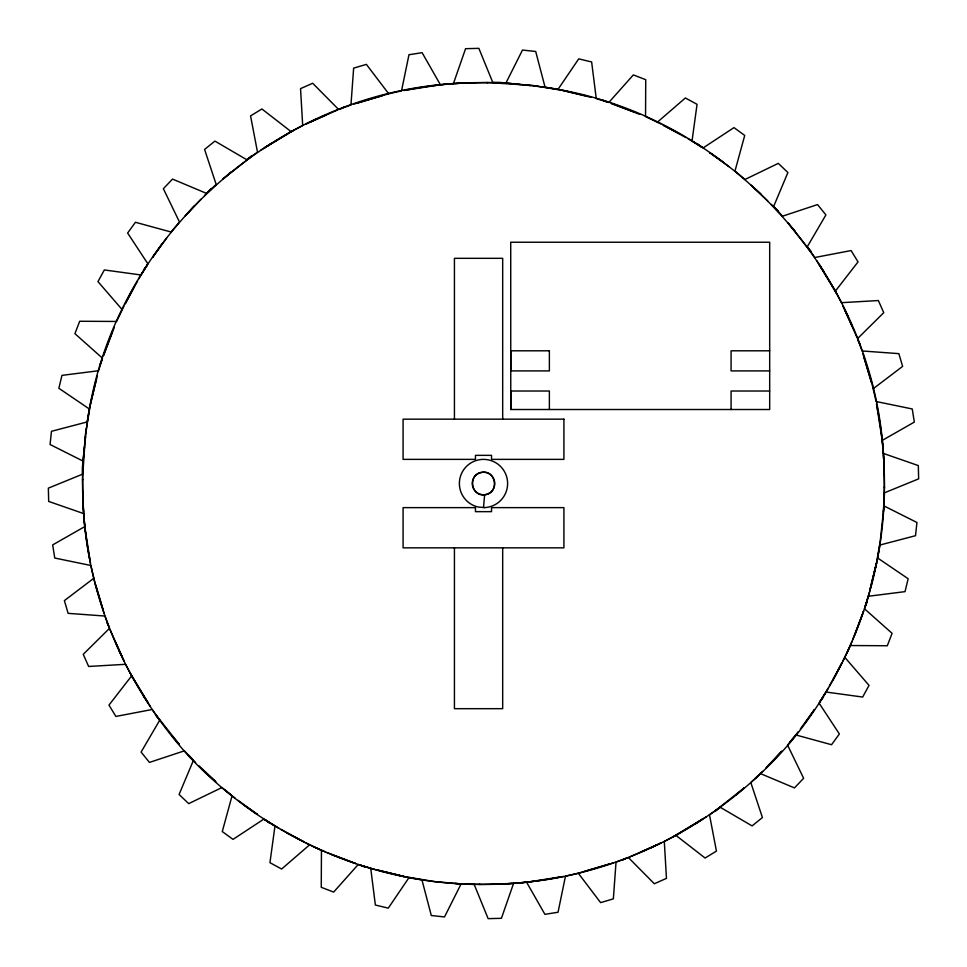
<?xml version="1.0" encoding="UTF-8"?>
<svg xmlns="http://www.w3.org/2000/svg" width="967" height="967" viewBox="0 0 967 967"><rect width="100%" height="100%" fill="white"/><g stroke="black" fill="none" stroke-linecap="round" stroke-linejoin="round"><path stroke-width="1.45" d="M97.341 375.945L90.487 404.037L85.495 433.893L82.606 477.601C82.219 506.297 84.806 535.102 90.523 563.229M83.126 460.28L83.585 455.119M883.874 506.72L880.248 541.157L876.513 562.963L869.659 591.055L876.513 562.963L870.747 587.477M883.415 511.881L884.394 489.399C884.781 460.703 882.194 431.898 876.477 403.771M483.5 507.518L484.624 494.802C499.492 493.774 496.458 469.962 482.122 472.331C467.883 473.516 470.361 496.639 484.624 494.802M83.633 453.922L86.281 428.877M84.564 446.585L82.352 467.629L82.666 480.031M84.878 443.684L85.64 436.431M85.942 433.542C106.225 240.493 281.131 82.811 475.317 82.969M90.487 404.037L96.253 379.523M491.683 884.031C606.623 883.5 718.384 827.873 792.094 740.299C849.969 669.309 884.527 578.846 884.334 486.969M869.418 592.07L864.51 608.799L892.082 633.337L887.307 645.738L850.392 645.545L843.031 660.896M123.969 306.104L116.608 321.455L79.693 321.262L74.918 333.663L102.49 358.201L98.586 370.736L61.973 375.365L58.854 388.275L89.387 409.005L87.163 421.938L51.469 431.306L50.066 444.518L83.041 461.078L82.521 474.193L48.35 488.142L48.688 501.426L83.537 513.55L84.733 526.616L52.677 544.904L54.744 558.032L90.886 565.49L95.177 583.899L104.11 613.199M103.433 355.735L114.396 327.184M863.567 611.265L852.604 639.816M103.554 355.409L112.341 331.802M854.659 635.198L863.446 611.591M100.133 364.341L101.837 360.195M866.867 602.659L865.163 606.805L868.414 596.264L905.027 591.635L908.146 578.725L877.613 557.995L879.837 545.062L915.531 535.694L916.934 522.482L883.959 505.922L884.479 492.807L918.65 478.858L918.312 465.574L883.463 453.45L882.267 440.384L914.323 422.095L912.256 408.968L876.114 401.51L871.823 383.101L862.89 353.801M846.705 653.668L852.024 641.302M134.28 286.486L125.154 303.928L137.616 280.986M832.72 680.514L841.846 663.072L829.384 686.014M138.74 278.919L147.903 263.858L127.62 233.023L135.44 222.277L171.05 232.02L177.384 224.537L179.439 221.927L163.363 188.71L172.525 179.088L206.539 193.388L216.185 184.479L204.581 149.45L214.916 141.097L246.778 159.724L257.5 152.145L250.562 115.907L261.9 108.969L291.067 131.597L294.21 130.037L302.683 125.48L300.544 88.638L312.679 83.247L338.643 109.489L350.961 104.944L353.644 68.137L366.384 64.378L388.71 93.775L401.51 90.886L408.968 54.744L422.095 52.677L440.384 84.733L453.45 83.537L465.574 48.688L478.858 48.35L492.807 82.521L505.922 83.041L522.482 50.066L535.694 51.469L545.062 87.163L557.995 89.387L578.725 58.854L591.635 61.973L596.264 98.586L608.799 102.49L633.337 74.918L645.738 79.693L645.545 116.608L660.896 123.969M828.26 688.081L819.097 703.142L839.38 733.977L831.56 744.723L795.95 734.98L789.616 742.463L787.561 745.073L803.637 778.29L794.475 787.912L760.461 773.612L750.815 782.521L762.419 817.55L752.084 825.903L720.222 807.276L709.5 814.855L716.438 851.093L705.1 858.031L675.933 835.403L672.79 836.963L664.317 841.52L666.456 878.362L654.321 883.753L628.357 857.511L616.039 862.056L613.356 898.863L600.616 902.622L578.29 873.225L565.49 876.114L558.032 912.256L544.904 914.323L526.616 882.267L513.55 883.463L501.426 918.312L488.142 918.65L474.193 884.479L461.078 883.959L444.518 916.934L431.306 915.531L421.938 879.837L409.005 877.613L388.275 908.146L375.365 905.027L370.736 868.414L358.201 864.51L333.663 892.082L321.262 887.307L321.455 850.392L306.104 843.031M161.731 244.264L152.556 257.452L166.638 238.075M805.269 722.736L814.444 709.548L800.362 728.925M144.035 269.177L147.347 264.946L140.892 274.954L104.327 269.95L97.969 281.615L122.096 309.537M822.965 697.823L819.653 702.054L826.108 692.046L862.673 697.05L869.031 685.385L844.904 657.463M789.616 742.463L798.367 731.668M208.449 191.575L211.072 188.613M755.928 778.387L758.551 775.425M194.246 205.826L185.229 215.834L201.027 199.202M772.754 761.174L781.771 751.166L765.973 767.798M204.448 195.6L212.256 188.214M754.743 778.786L762.552 771.4M231.331 171.763L222.688 179.209L251.408 156.545M657.463 122.096L685.385 97.969L697.05 104.327L692.046 140.892L703.142 147.903L733.977 127.62L744.723 135.44L734.98 171.05L742.463 177.384L745.073 179.439L778.29 163.363L787.912 172.525L773.612 206.539L782.521 216.185L817.55 204.581L825.903 214.916L807.276 246.778L814.855 257.5L851.093 250.562L858.031 261.9L835.403 291.067L836.963 294.21L841.52 302.683L878.362 300.544L883.753 312.679L857.511 338.643L862.056 350.961L898.863 353.644L902.622 366.384L873.225 388.71M309.537 844.904L281.615 869.031L269.95 862.673L274.954 826.108L263.858 819.097L233.023 839.38L222.277 831.56L232.02 795.95L224.537 789.616L221.927 787.561L188.71 803.637L179.088 794.475L193.388 760.461L184.479 750.815L149.45 762.419L141.097 752.084L159.724 720.222L152.145 709.5L115.907 716.438L108.969 705.1L131.597 675.933L130.037 672.79L125.48 664.317L88.638 666.456L83.247 654.321L109.489 628.357L104.944 616.039L68.137 613.356L64.378 600.616L93.775 578.29M735.669 795.237L744.312 787.791L715.592 810.455M489.943 492.662L489.314 493.11M247.201 159.41L251.891 155.578M715.109 811.422L719.799 807.59M272.392 142.62L264.583 147.794L294.21 130.037M694.608 824.38L702.417 819.206L672.79 836.963M260.945 150.042L290.547 131.911M706.055 816.958L676.453 835.089M310.081 122.168L326.375 114.819M640.625 852.181L656.919 844.832M340.009 109.102L344.651 106.805M622.349 860.195L626.991 857.898M388.71 93.775L353.801 104.11M578.29 873.225L613.199 862.89M316.777 118.844L305.923 124.042L337.386 110.045M650.223 848.156L661.077 842.958L629.614 856.955M357.597 102.986L382.388 95.648M609.403 864.014L584.612 871.352M403.771 90.523C431.898 84.806 460.703 82.219 489.399 82.606L533.107 85.495L562.963 90.487L591.055 97.341M563.229 876.477C527.74 883.657 491.248 886.014 455.119 883.415L433.893 881.505L404.037 876.513L375.945 869.659L404.037 876.513L379.523 870.747M407.639 89.919L437.628 85.169M559.361 877.081L529.372 881.831M455.022 83.5L461.682 83.162M511.978 883.5L505.318 883.838M486.969 82.666L499.371 82.352L520.415 84.564M480.031 884.334C370.53 884.563 263.181 835.693 188.613 755.928C123.607 684.128 83.38 588.976 82.969 491.683M462.722 83.077L487.912 82.57M479.088 884.43L504.278 883.923M769.684 350.803L731.076 350.803L731.076 370.905L769.684 370.905M769.684 391.019L731.076 391.019L731.076 409.512M510.769 409.512L769.684 409.512L769.684 242.233L510.721 242.233L510.769 409.512L510.769 391.019L549.377 391.019L549.377 409.512M506.72 83.126L511.881 83.585M460.28 883.874L455.119 883.415M513.078 83.633L538.123 86.281M523.316 84.878L530.569 85.64M533.458 85.942C726.507 106.225 884.189 281.131 884.031 475.317M562.963 90.487L587.477 96.253M374.93 869.418L360.195 865.163L364.341 866.867M611.265 103.433L639.816 114.396M355.735 863.567L327.184 852.604M611.591 103.554L635.198 112.341M331.802 854.659L355.409 863.446M602.659 100.133L606.805 101.837M313.332 846.705L325.698 852.024M680.514 134.28L663.072 125.154L686.014 137.616M286.486 832.72L303.928 841.846L280.986 829.384M688.081 138.74L702.054 147.347L697.823 144.035M278.919 828.26L264.946 819.653L269.177 822.965M722.736 161.731L709.548 152.556L728.925 166.638M244.264 805.269L257.452 814.444L238.075 800.362M224.537 789.616L235.332 798.367M775.425 208.449L778.387 211.072M188.613 755.928L191.575 758.551M761.174 194.246L751.166 185.229L767.798 201.027M205.826 772.754L215.834 781.771L199.202 765.973M771.4 204.448L778.786 212.256M188.214 754.743L195.6 762.552M795.237 231.331L787.791 222.688L810.455 251.408M171.763 735.669L179.209 744.312L156.545 715.592M807.59 247.201L811.422 251.891M155.578 715.109L159.41 719.799M824.38 272.392L819.206 264.583L836.963 294.21M142.62 694.608L147.794 702.417L130.037 672.79M816.958 260.945L835.089 290.547M150.042 706.055L131.911 676.453M844.832 310.081L852.181 326.375M114.819 640.625L122.168 656.919M857.898 340.009L860.195 344.651M106.805 622.349L109.102 626.991M848.156 316.777L842.958 305.923L856.955 337.386M118.844 650.223L124.042 661.077L110.045 629.614M864.014 357.597L871.352 382.388M102.986 609.403L95.648 584.612M877.081 407.639L881.831 437.628M89.919 559.361L85.169 529.372M883.5 455.022L883.838 461.682M83.5 511.978L83.162 505.318M883.923 462.722L884.43 487.912M82.57 479.088L83.077 504.278M502.683 419.158L502.683 258.322L454.43 258.322L454.43 419.158M502.683 547.842L502.683 708.678L454.43 708.678L454.43 547.842M489.048 493.291A11.253 11.253 0 0 1 472.259 484.153A11.253 11.253 0 0 1 487.888 473.129A11.253 11.253 0 0 1 490.861 492.022M549.377 350.803L510.769 350.803L510.769 370.905L549.377 370.905L549.377 350.803M563.918 419.158L403.082 419.158L403.082 459.373L475.462 459.373L475.462 455.348L491.538 455.348L491.538 459.373L563.918 459.373L563.918 419.158M475.462 507.627L403.082 507.627L403.082 547.842L563.918 547.842L563.918 507.627L491.538 507.627L491.538 511.652L475.462 511.652L475.462 507.627M484.54 507.602L478.254 507.046A24.127 24.127 0 0 1 464.365 468.802A24.127 24.127 0 0 1 504.907 472.38A24.127 24.127 0 0 1 484.54 507.602"/></g></svg>
